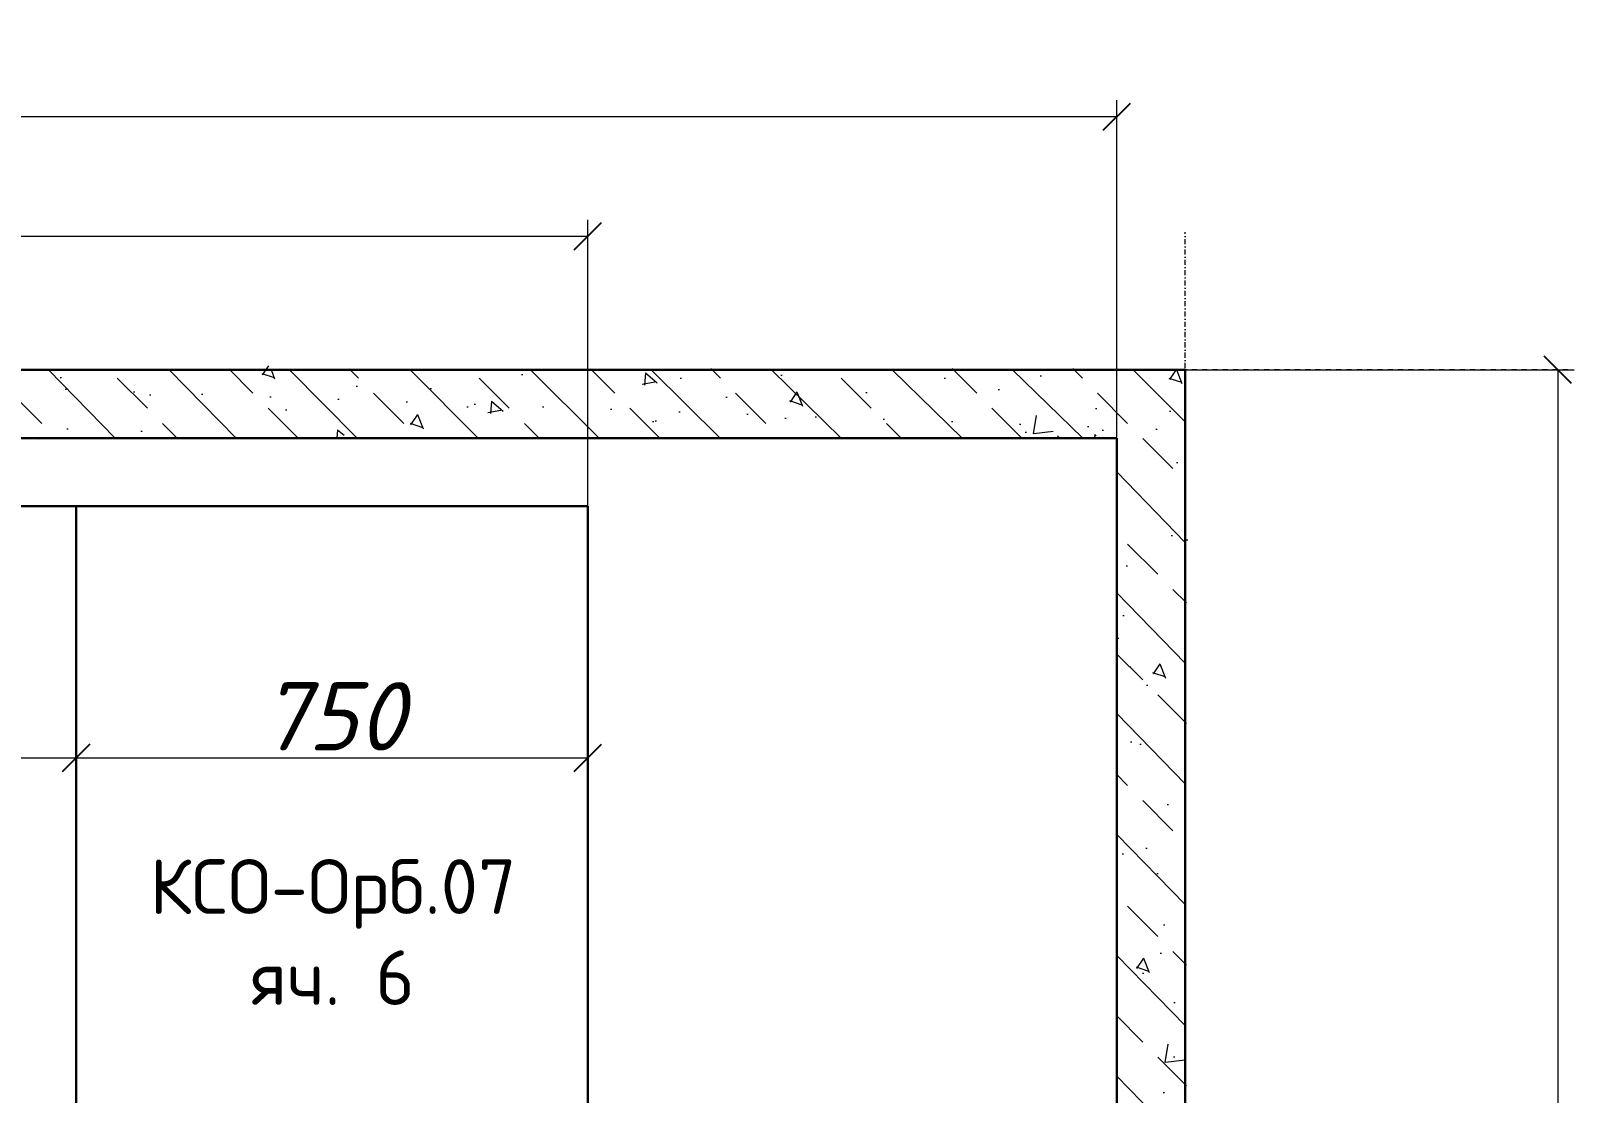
# Model space of a CAD drawing. Header units: millimetres. Extents: x 18305 to 53696, y 2146 to 15344.
# Drawn here: x 36202 to 38463, y 13541 to 15096 of the extents above; entities that cross this region are included whole.
import ezdxf

# ---------------------------------------------------------------- set-up
doc = ezdxf.new("R2010")
doc.units = ezdxf.units.MM
doc.linetypes.add('DASHDOT2', pattern=[0.5, 0.25, -0.125, 0, -0.125])
doc.linetypes.add('Сплошная', pattern=[0])
doc.layers.add('НОЛЬ', color=7, linetype='Continuous')
doc.styles.add('ГОСТ-80', font='isocpeur.ttf', dxfattribs={"height": 80})
doc.styles.add('ИСО курсив', font='isocpeui.ttf')
doc.dimstyles.new('ГОСТ-80', dxfattribs={"dimtxt": 80, "dimasz": 40, "dimexe": 24, "dimexo": 1, "dimgap": 10, "dimtad": 1, "dimdec": 0, "dimtxsty": 'ГОСТ-80', "dimblk": 'OBLIQUE', "dimcen": 2.5, "dimclrd": 251, "dimclre": 251, "dimclrt": 251, "dimadec": 0, "dimazin": 0, "dimtfac": 1, "dimtdec": 0, "dimtmove": 0, "dimatfit": 3, "dimfxl": 250, "dimlwd": 9, "dimlwe": 9, "dimarcsym": 2})

# ---------------------------------------------------------------- blocks, each defined once
blk = doc.blocks.new('*U889')
at = {"lineweight": 18}
h = blk.add_hatch(dxfattribs=at)
h.set_pattern_fill('ANSI33', scale=500)
h.set_pattern_definition([(45, (-270421877.2363863, -182957272.1720382), (-88.38834764831844, 88.38834764831844), []), (45, (-270421788.8480388, -182957272.1720382), (-88.38834764831844, 88.38834764831844), [62.5, -31.25])])
h.paths.add_polyline_path([(0, 4000.000000000015), (0, 0), (2500, 0), (2500, 4000.000000000015)])
h.paths.add_polyline_path([(2400, 3900.000000000015), (2400, 100), (100.0000000000001, 100), (100.0000000000001, 3900.000000000015)], flags=16)
h = blk.add_hatch(dxfattribs=at)
h.set_pattern_fill('AR-CONC', scale=30)
h.set_pattern_definition([(49.99999999999999, (-270421877.2363863, -182957272.1720382), (215.178054780226, -18.82564049477853), [22.5, -247.5]), (355, (-270421877.2363863, -182957272.1720382), (-41.6254000839, 225.6576401100035), [18, -198]), (100.45144446, (-270421859.304882, -182957273.7408414), (173.5526540181336, 206.8319972905888), [19.12205759999996, -210.3426335999997]), (46.18420000000001, (-270421877.2363863, -182957212.1720382), (320.1723992014717, -49.65578423792296), [33.75, -371.25]), (96.63563549, (-270421850.5553628, -182957216.3100303), (280.3985837022685, 292.2355802323651), [28.6831026, -315.5141279999999]), (351.1841639899999, (-270421877.2363863, -182957212.1720382), (280.3985835164319, 292.2355800809971), [27, -297.0000003]), (21, (-270421847.2363863, -182957227.1720382), (179.0721156355385, -120.7856671996016), [22.5, -247.5]), (326.0000000000001, (-270421847.2363863, -182957227.1720382), (72.99459957647451, 217.5450135140559), [18, -198]), (71.45144474, (-270421832.3137101, -182957237.2375104), (252.0667130189913, 96.75934584190615), [19.122057, -210.3426336]), (37.50000000000001, (-270421877.2363863, -182957272.1720382), (3.647956595187201, 99.86815614939344), [0, -195.6, 0, -201, 0, -198.75]), (7.499999999999999, (-270421877.2363863, -182957272.1720382), (78.92086123264458, 118.3235135647081), [0, -114.6, 0, -191.1, 0, -75.75]), (327.5, (-270421944.1363863, -182957272.1720382), (160.1467308517227, -6.766461520313927), [0, -75, 0, -234, 0, -310.5]), (317.5, (-270421974.1363863, -182957272.1720382), (174.9558508027159, 30.03149469969532), [0, -97.5, 0, -155.4, 0, -220.5])])
h.paths.add_polyline_path([(1.13686837721616e-13, 4000.000000000015), (0, 4.547473508864641e-13), (2500, 9.094947017729282e-13), (2500, 4000.000000000015)])
h.paths.add_polyline_path([(2400, 3900.000000000015), (2400, 100), (100.0000000000001, 100), (100, 3900.000000000015)], flags=16)
at = {"color": 7, "lineweight": 30}
for points in [[(0, 4000.000000000015), (2500, 4000.000000000015), (2500, 0), (0, 0)], [(100, 3900.000000000015), (2400, 3900.000000000015), (2400, 100), (100, 100)]]:
    blk.add_lwpolyline(points, close=True, dxfattribs=at)
blk = doc.blocks.new('_OBLIQUE')
at = {"color": 0, "linetype": 'ByBlock'}
blk.add_line((-0.5, -0.5), (0.5, 0.5), dxfattribs=at)
blk = doc.blocks.new('*D1967')
at = {"color": 251, "linetype": 'Сплошная', "lineweight": 9, "transparency": 16777216}
for p, q in [((37893.78248774055, 14600.0318255151), (38462.79505296413, 14600.0318255151)), ((37893.78248774055, 9600.031825515096), (38462.79505296413, 9600.031825515096))]:
    blk.add_line(p, q, dxfattribs=at)
at = {"color": 251, "linetype": 'Continuous', "lineweight": 9, "transparency": 16777216}
blk.add_line((38438.79505296413, 14600.0318255151), (38438.79505296413, 9600.031825515096), dxfattribs=at)
at = {"layer": 'Defpoints', "color": 0, "transparency": 16777216}
for p in [(37892.78248774055, 14600.0318255151), (37892.78248774055, 9600.031825515096), (38438.79505296413, 9600.031825515096)]:
    blk.add_point(p, dxfattribs=at)
at = {"color": 251, "lineweight": 9, "transparency": 16777216, "xscale": 40, "yscale": 40, "zscale": 40}
for p, rotation in [((38438.79505296413, 14600.0318255151), 90), ((38438.79505296413, 9600.031825515096), 270)]:
    blk.add_blockref('_OBLIQUE', p, dxfattribs=dict(at, rotation=rotation))
at = {"color": 7, "lineweight": 40, "transparency": 16777216, "insert": (38378.79505296412, 11961.78590835677), "char_height": 100, "attachment_point": 5, "rotation": 90, "style": 'ИСО курсив'}
blk.add_mtext('5000', dxfattribs=at)
blk = doc.blocks.new('*D1876')
at = {"color": 251, "linetype": 'Сплошная', "lineweight": 9, "transparency": 16777216}
for p, q in [((35517.78248774052, 14234.33528456214), (35517.78248774052, 14007.85205545754)), ((36267.78248774052, 14234.33528456214), (36267.78248774052, 14007.85205545754))]:
    blk.add_line(p, q, dxfattribs=at)
at = {"color": 251, "linetype": 'Continuous', "lineweight": 9, "transparency": 16777216}
blk.add_line((35517.78248774052, 14031.85205545754), (36267.78248774052, 14031.85205545754), dxfattribs=at)
at = {"layer": 'Defpoints', "color": 0, "transparency": 16777216}
for p in [(35517.78248774052, 14235.33528456214), (36267.78248774052, 14235.33528456214), (36267.78248774052, 14031.85205545754)]:
    blk.add_point(p, dxfattribs=at)
at = {"color": 251, "lineweight": 9, "transparency": 16777216, "xscale": 40, "yscale": 40, "zscale": 40, "rotation": 180}
blk.add_blockref('_OBLIQUE', (35517.78248774052, 14031.85205545754), dxfattribs=at)
at = {"color": 251, "lineweight": 9, "transparency": 16777216, "xscale": 40, "yscale": 40, "zscale": 40}
blk.add_blockref('_OBLIQUE', (36267.78248774052, 14031.85205545754), dxfattribs=at)
at = {"color": 7, "lineweight": 40, "transparency": 16777216, "insert": (35892.78248774052, 14092.49599485148), "char_height": 100, "attachment_point": 5, "style": 'ИСО курсив'}
blk.add_mtext('750', dxfattribs=at)
blk = doc.blocks.new('*D1877')
at = {"color": 251, "linetype": 'Сплошная', "lineweight": 9, "transparency": 16777216}
for p, q in [((36267.78248774052, 14234.33528456214), (36267.78248774052, 14007.85205545754)), ((37017.78248774052, 14234.33528456214), (37017.78248774052, 14007.85205545754))]:
    blk.add_line(p, q, dxfattribs=at)
at = {"color": 251, "linetype": 'Continuous', "lineweight": 9, "transparency": 16777216}
blk.add_line((36267.78248774052, 14031.85205545754), (37017.78248774052, 14031.85205545754), dxfattribs=at)
at = {"layer": 'Defpoints', "color": 0, "transparency": 16777216}
for p in [(36267.78248774052, 14235.33528456214), (37017.78248774052, 14235.33528456214), (37017.78248774052, 14031.85205545754)]:
    blk.add_point(p, dxfattribs=at)
at = {"color": 251, "lineweight": 9, "transparency": 16777216, "xscale": 40, "yscale": 40, "zscale": 40, "rotation": 180}
blk.add_blockref('_OBLIQUE', (36267.78248774052, 14031.85205545754), dxfattribs=at)
at = {"color": 251, "lineweight": 9, "transparency": 16777216, "xscale": 40, "yscale": 40, "zscale": 40}
blk.add_blockref('_OBLIQUE', (37017.78248774052, 14031.85205545754), dxfattribs=at)
at = {"color": 7, "lineweight": 40, "transparency": 16777216, "insert": (36642.78248774052, 14092.49599485148), "char_height": 100, "attachment_point": 5, "style": 'ИСО курсив'}
blk.add_mtext('750', dxfattribs=at)
blk = doc.blocks.new('*D1970')
at = {"color": 251, "linetype": 'Сплошная', "lineweight": 9, "transparency": 16777216}
for p, q in [((34017.78248774052, 14401.03182551509), (34017.78248774052, 14819.45795258292)), ((37017.78248774052, 14401.03182551509), (37017.78248774052, 14819.45795258292))]:
    blk.add_line(p, q, dxfattribs=at)
at = {"color": 251, "linetype": 'Continuous', "lineweight": 9, "transparency": 16777216}
blk.add_line((34017.78248774052, 14795.45795258292), (37017.78248774052, 14795.45795258292), dxfattribs=at)
at = {"layer": 'Defpoints', "color": 0, "transparency": 16777216}
for p in [(37017.78248774052, 14795.45795258292), (34017.78248774052, 14400.03182551509), (37017.78248774052, 14400.03182551509)]:
    blk.add_point(p, dxfattribs=at)
at = {"color": 251, "lineweight": 9, "transparency": 16777216, "xscale": 40, "yscale": 40, "zscale": 40, "rotation": 180}
blk.add_blockref('_OBLIQUE', (34017.78248774052, 14795.45795258292), dxfattribs=at)
at = {"color": 251, "lineweight": 9, "transparency": 16777216, "xscale": 40, "yscale": 40, "zscale": 40}
blk.add_blockref('_OBLIQUE', (37017.78248774052, 14795.45795258292), dxfattribs=at)
at = {"color": 7, "lineweight": 40, "transparency": 16777216, "insert": (35517.78248774052, 14855.45795258292), "char_height": 100, "attachment_point": 5, "style": 'ИСО курсив'}
blk.add_mtext('3000', dxfattribs=at)
blk = doc.blocks.new('*D1972')
at = {"color": 251, "linetype": 'Сплошная', "lineweight": 9, "transparency": 16777216}
for p, q in [((33992.78248774052, 14501.03182551509), (33992.78248774052, 14994.65412154596)), ((37792.78248774054, 14501.03182551509), (37792.78248774054, 14994.65412154596))]:
    blk.add_line(p, q, dxfattribs=at)
at = {"color": 251, "linetype": 'Continuous', "lineweight": 9, "transparency": 16777216}
blk.add_line((33992.78248774052, 14970.65412154596), (37792.78248774054, 14970.65412154596), dxfattribs=at)
at = {"layer": 'Defpoints', "color": 0, "transparency": 16777216}
for p in [(37792.78248774054, 14970.65412154596), (33992.78248774052, 14500.03182551509), (37792.78248774054, 14500.03182551509)]:
    blk.add_point(p, dxfattribs=at)
at = {"color": 251, "lineweight": 9, "transparency": 16777216, "xscale": 40, "yscale": 40, "zscale": 40, "rotation": 180}
blk.add_blockref('_OBLIQUE', (33992.78248774052, 14970.65412154596), dxfattribs=at)
at = {"color": 251, "lineweight": 9, "transparency": 16777216, "xscale": 40, "yscale": 40, "zscale": 40}
blk.add_blockref('_OBLIQUE', (37792.78248774054, 14970.65412154596), dxfattribs=at)
at = {"color": 7, "lineweight": 40, "transparency": 16777216, "insert": (35892.78248774053, 15030.65412154596), "char_height": 100, "attachment_point": 5, "style": 'ИСО курсив'}
blk.add_mtext('3800', dxfattribs=at)

msp = doc.modelspace()

# ---------------------------------------------------------------- linework, layer by layer
at = {"color": 5, "lineweight": 30}
for points in [[(36267.78248774052, 14400.03182551509), (35517.78248774052, 14400.03182551509), (35517.78248774052, 13300.03182551509), (36267.78248774052, 13300.03182551509)], [(37017.78248774052, 14400.03182551509), (36267.78248774052, 14400.03182551509), (36267.78248774052, 13300.03182551509), (37017.78248774052, 13300.03182551509)]]:
    msp.add_lwpolyline(points, close=True, dxfattribs=at)
at = {"layer": 'НОЛЬ', "color": 44, "linetype": 'DASHDOT2', "lineweight": 20, "ltscale": 30}
for p, q in [((37892.78248774009, 8743.715090035083), (37892.78248774055, 14801.40677248174)), ((38453.78987930003, 14600.03182551509), (27205.29660477116, 14600.03182551509))]:
    msp.add_line(p, q, dxfattribs=at)

# ---------------------------------------------------------------- block references
at = {"color": 7, "rotation": 270}
msp.add_blockref('*U889', (33892.78248774052, 14600.03182551509), dxfattribs=at)

# ---------------------------------------------------------------- texts
at = {"color": 5, "lineweight": 30, "insert": (36382.79799860359, 13669.75701108965), "char_height": 80, "attachment_point": 7, "style": 'ГОСТ-80'}
msp.add_mtext_dynamic_manual_height_columns('\\pxqc;КСО-Орб.07\\Pяч. 6', width=522.7545420031529, gutter_width=450, heights=[0], dxfattribs=at)

# ---------------------------------------------------------------- dimensions: what is measured, and where the dimension line sits
at = {"color": 7, "lineweight": 40}
for base, p1, p2, picture, middle in [((37792.78248774054, 14970.65412154596), (33992.78248774052, 14500.03182551509), (37792.78248774054, 14500.03182551509), '*D1972', (35892.78248774053, 15030.65412154596)), ((37017.78248774052, 14795.45795258292), (34017.78248774052, 14400.03182551509), (37017.78248774052, 14400.03182551509), '*D1970', (35517.78248774052, 14855.45795258292)), ((36267.78248774052, 14031.85205545754), (35517.78248774052, 14235.33528456214), (36267.78248774052, 14235.33528456214), '*D1876', (35892.78248774052, 14092.49599485148)), ((37017.78248774052, 14031.85205545754), (36267.78248774052, 14235.33528456214), (37017.78248774052, 14235.33528456214), '*D1877', (36642.78248774052, 14092.49599485148))]:
    dim = msp.add_linear_dim(base=base, p1=p1, p2=p2, dimstyle='ГОСТ-80', override={"dimtxt": 100, "dimtxsty": 'ИСО курсив', "dimclrt": 7}, dxfattribs=at)
    dim.commit()
    dim.dimension.update_dxf_attribs({"geometry": picture, "text_midpoint": middle})
dim = msp.add_linear_dim(base=(38438.79505296413, 9600.031825515096), p1=(37892.78248774054, 14600.03182551509), p2=(37892.78248774054, 9600.031825515092), angle=90, dimstyle='ГОСТ-80', override={"dimtxt": 100, "dimtxsty": 'ИСО курсив', "dimclrt": 7}, dxfattribs=at)
dim.commit()
dim.dimension.update_dxf_attribs({"geometry": '*D1967', "text_midpoint": (38438.79505296412, 11961.78590835677), "dimtype": 160})

doc.saveas('drawing.dxf')
